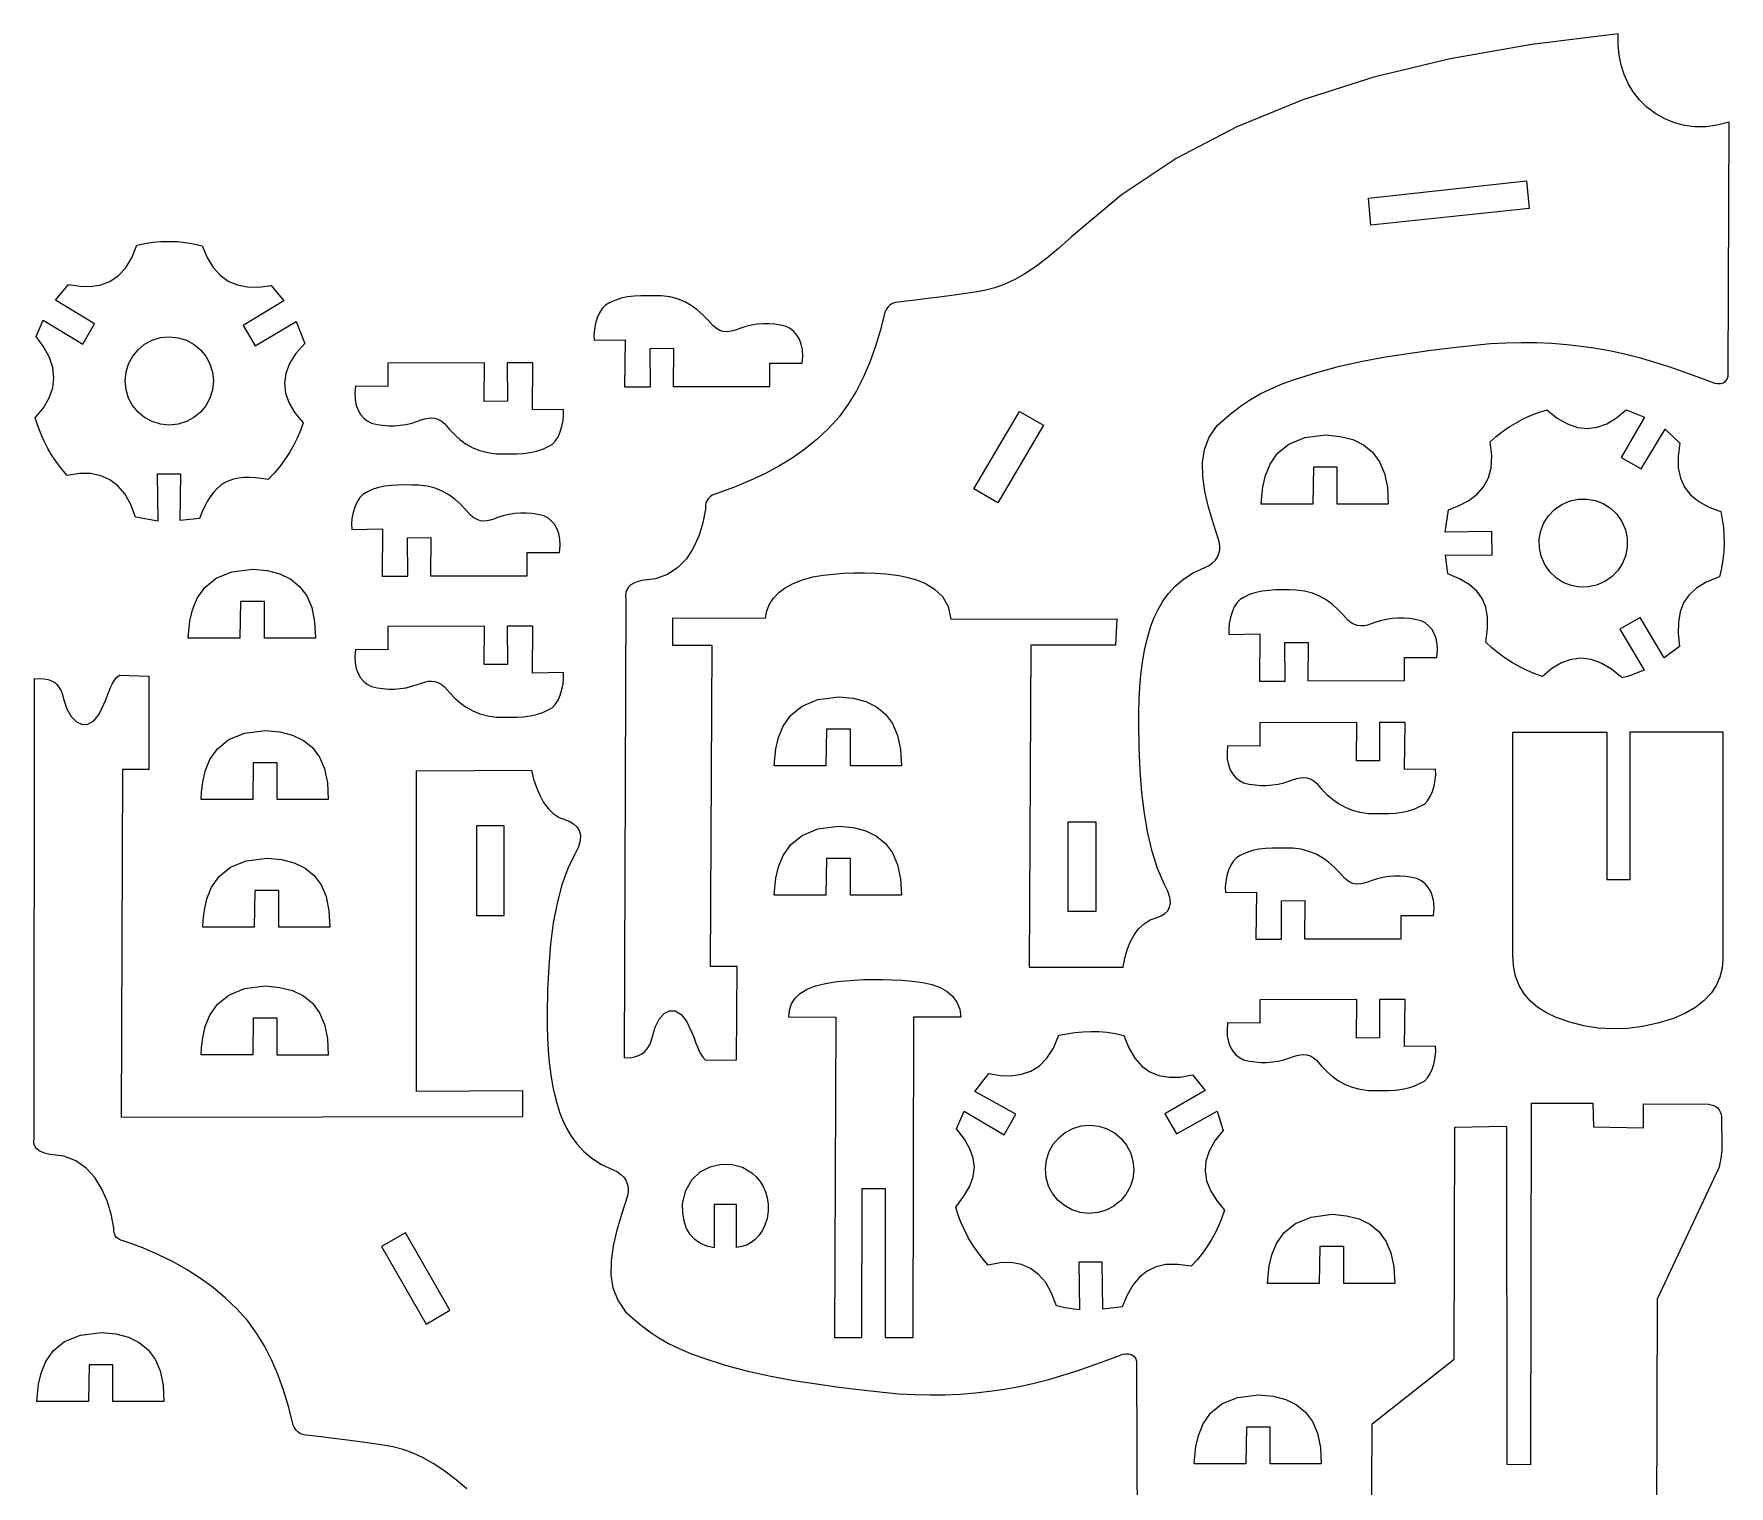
# Model space of a CAD drawing. Extents: x -217 to -34, y -150 to 147.
# Drawn here: x -215.9 to -34.1, y -8.7 to 147 of the extents above; entities that cross this region are included whole.
import ezdxf

# ---------------------------------------------------------------- set-up
doc = ezdxf.new("R2010")
doc.units = 0
doc.header["$MEASUREMENT"] = 0
doc.layers.add('CAMADA_1', color=7, linetype='CONTINUOUS')

msp = doc.modelspace()

# ---------------------------------------------------------------- linework, layer by layer
at = {"layer": 'CAMADA_1', "color": 250}
for points in [[(-34.07479, 137.54309), (-35.35368, 137.22009), (-36.57747, 137.05517), (-37.74825, 137.04377), (-38.86849, 137.1819), (-39.94028, 137.46519), (-40.9659, 137.88927), (-41.94782, 138.44958), (-42.88832, 139.14213), (-43.68328, 139.93633), (-44.35588, 140.78677), (-44.90878, 141.69269), (-45.34483, 142.65257), (-45.6665, 143.66508), (-45.87664, 144.72908), (-45.97791, 145.84343), (-45.97278, 147.0068), (-55.2444, 145.87668), (-63.97965, 144.33597), (-72.16922, 142.36339), (-79.80361, 139.93728), (-86.87389, 137.03598), (-93.37056, 133.63802), (-99.28469, 129.72174), (-104.60678, 125.26548), (-105.99435, 124.0035), (-107.27533, 122.93114), (-108.47157, 122.03073), (-109.60454, 121.2846), (-110.69628, 120.67546), (-111.76845, 120.18526), (-112.84271, 119.79671), (-113.9411, 119.49233), (-114.96178, 119.32703), (-115.94883, 119.17579), (-116.93873, 119.0331), (-117.96834, 118.89383), (-119.07395, 118.7519), (-120.29242, 118.60237), (-121.66023, 118.43973), (-123.21386, 118.25828), (-123.48613, 118.20337), (-123.7242, 118.12528), (-123.9313, 118.02382), (-124.11066, 117.89861), (-124.2657, 117.74984), (-124.39946, 117.57713), (-124.51555, 117.38048), (-124.61701, 117.15951), (-125.09486, 115.29124), (-125.6261, 113.51436), (-126.22403, 111.8283), (-126.90119, 110.23135), (-127.6705, 108.72275), (-128.54507, 107.30136), (-129.53744, 105.96604), (-130.66053, 104.71565), (-131.89268, 103.55342), (-133.18696, 102.49645), (-134.54831, 101.53391), (-135.98129, 100.65516), (-137.49046, 99.84956), (-139.08076, 99.10685), (-140.75675, 98.41639), (-142.52318, 97.76754), (-142.85226, 97.66855), (-143.13536, 97.5365), (-143.37229, 97.37139), (-143.56324, 97.17379), (-143.70783, 96.94427), (-143.80568, 96.68302), (-143.85717, 96.39042), (-143.86154, 96.06685), (-144.15794, 94.57307), (-144.59038, 93.16327), (-145.17083, 91.87203), (-145.91145, 90.73336), (-146.82421, 89.78165), (-147.92089, 89.0511), (-149.21346, 88.57572), (-150.71408, 88.39028), (-151.17635, 88.27495), (-151.5611, 88.11839), (-151.87137, 87.92212), (-152.11058, 87.68804), (-152.28196, 87.41748), (-152.38855, 87.11253), (-152.43358, 86.77471), (-152.42009, 86.40573), (-152.58995, 37.25083), (-151.92913, 37.23848), (-151.47066, 37.32588), (-151.05912, 37.4642), (-150.6947, 37.65325), (-150.37759, 37.89303), (-150.10741, 38.18354), (-149.88435, 38.52478), (-149.70841, 38.91675), (-149.57959, 39.35945), (-149.264, 40.49983), (-148.82795, 41.38048), (-148.30127, 41.98012), (-147.71379, 42.27709), (-147.09553, 42.2503), (-146.47632, 41.87809), (-145.88618, 41.13937), (-145.35494, 40.01229), (-145.18109, 39.6226), (-145.02738, 39.21752), (-144.88203, 38.80636), (-144.7325, 38.39824), (-144.56663, 38.00228), (-144.37226, 37.62779), (-144.13704, 37.28389), (-143.849, 36.9797), (-140.52039, 37.02397), (-140.4746, 47.025), (-143.30997, 47.02576), (-143.15873, 81.44939), (-147.36495, 81.44958), (-147.34443, 84.39876), (-137.41313, 84.37615), (-137.26664, 85.15325), (-136.98373, 85.86727), (-136.56269, 86.51783), (-136.002, 87.10379), (-135.29995, 87.62439), (-134.45521, 88.07906), (-133.4655, 88.46704), (-132.32968, 88.78738), (-131.24478, 88.95857), (-130.15, 89.09062), (-129.04515, 89.18239), (-127.92985, 89.23217), (-126.80391, 89.23844), (-125.66638, 89.19968), (-124.51745, 89.11437), (-123.35636, 88.98099), (-122.89485, 88.89226), (-122.15803, 88.7357), (-121.24584, 88.47407), (-120.25841, 88.06918), (-119.2953, 87.4836), (-118.45664, 86.67971), (-117.84218, 85.61951), (-117.55186, 84.26538), (-99.72549, 84.28172), (-99.87065, 81.45604), (-108.97811, 81.47143), (-109.14474, 46.94178), (-99.07911, 46.94026), (-98.9007, 47.89083), (-98.64534, 48.79447), (-98.31151, 49.63389), (-97.89807, 50.39199), (-97.40331, 51.05148), (-96.82628, 51.59507), (-96.16546, 52.00547), (-95.41952, 52.26558), (-94.96979, 52.44285), (-94.58333, 52.68187), (-94.27952, 52.99081), (-94.07774, 53.37803), (-93.99699, 53.8517), (-94.05665, 54.41999), (-94.2761, 55.09145), (-94.67453, 55.87406), (-95.37221, 57.52174), (-95.95, 59.33225), (-96.41683, 61.29666), (-96.78087, 63.40585), (-97.05105, 65.65013), (-97.23554, 68.02114), (-97.34327, 70.509), (-97.38298, 73.10497), (-97.3769, 74.36562), (-97.34498, 75.64945), (-97.27734, 76.95247), (-97.16448, 78.2705), (-96.9969, 79.59879), (-96.76491, 80.93373), (-96.45882, 82.27038), (-96.06913, 83.60513), (-95.72314, 84.44816), (-95.31369, 85.30943), (-94.81874, 86.16956), (-94.21644, 87.00955), (-93.48475, 87.80983), (-92.60201, 88.55121), (-91.54618, 89.21431), (-90.29522, 89.77994), (-89.85005, 90.01117), (-89.47727, 90.27888), (-89.17669, 90.58193), (-88.94831, 90.91937), (-88.79213, 91.29025), (-88.70834, 91.69343), (-88.69675, 92.12777), (-88.75755, 92.59251), (-89.37315, 94.47617), (-89.90078, 96.26122), (-90.30016, 97.94956), (-90.53177, 99.54309), (-90.5559, 101.04371), (-90.33265, 102.45351), (-89.82212, 103.77439), (-88.98479, 105.00825), (-88.14043, 105.76274), (-87.27061, 106.48018), (-86.36032, 107.15905), (-85.39455, 107.79878), (-84.3581, 108.39823), (-83.23558, 108.95626), (-82.01198, 109.4723), (-80.67229, 109.94502), (-78.29311, 110.72098), (-75.86586, 111.37287), (-73.40992, 111.91779), (-70.94429, 112.37284), (-68.48854, 112.75474), (-66.06186, 113.08097), (-63.68325, 113.36806), (-61.37209, 113.63349), (-59.67558, 113.79556), (-57.99807, 113.89303), (-56.34032, 113.92951), (-54.7029, 113.90766), (-53.08657, 113.83109), (-51.4919, 113.70284), (-49.92003, 113.52652), (-48.37096, 113.30517), (-46.73943, 113.01314), (-45.1497, 112.66335), (-43.59303, 112.26226), (-42.06125, 111.81538), (-40.54562, 111.32879), (-39.03797, 110.80838), (-37.52975, 110.26004), (-36.0126, 109.68985), (-35.65749, 109.57053), (-35.31416, 109.51372), (-34.99439, 109.52341), (-34.70996, 109.6034), (-34.47284, 109.75806), (-34.29424, 109.99138), (-34.18651, 110.30716), (-34.16105, 110.70977), (-34.07479, 137.54309), (-34.07479, 137.54309)], [(-72.4945, 126.49022), (-72.75347, 129.40349), (-55.79198, 131.25941), (-55.51135, 128.30301), (-72.4945, 126.49022), (-72.4945, 126.49022)], [(-200.11731, 99.81061), (-202.68307, 99.81289), (-202.61391, 94.75471), (-204.97884, 95.20368), (-205.49868, 96.56237), (-206.13138, 97.67824), (-206.87751, 98.5587), (-207.73783, 99.2104), (-208.71291, 99.64075), (-209.80332, 99.85697), (-211.00963, 99.86571), (-212.3326, 99.67419), (-212.90925, 100.33976), (-213.44391, 101.04143), (-213.93639, 101.77616), (-214.38593, 102.54091), (-214.79158, 103.33264), (-215.15315, 104.14793), (-215.46969, 104.98374), (-215.74082, 105.83684), (-214.8653, 106.91281), (-214.24153, 107.9865), (-213.86742, 109.06095), (-213.74031, 110.13939), (-213.8583, 111.22467), (-214.21911, 112.32002), (-214.82046, 113.42829), (-215.66026, 114.55271), (-214.8843, 116.31135), (-210.64217, 113.72773), (-209.40128, 115.91862), (-213.59002, 118.44125), (-212.16882, 120.12617), (-210.93819, 119.95384), (-209.78299, 119.94073), (-208.71063, 120.10774), (-207.72814, 120.47577), (-206.84274, 121.06534), (-206.06184, 121.89735), (-205.39247, 122.99251), (-204.84204, 124.37172), (-203.98362, 124.54424), (-203.12615, 124.6685), (-202.26697, 124.74298), (-201.40361, 124.7654), (-200.5336, 124.73424), (-199.65447, 124.6476), (-198.76375, 124.50339), (-197.85859, 124.2999), (-197.3207, 123.02158), (-196.6785, 121.96613), (-195.928, 121.12823), (-195.06578, 120.50332), (-194.08804, 120.08646), (-192.99098, 119.87252), (-191.77099, 119.85694), (-190.42427, 120.03478), (-189.07413, 118.38159), (-193.46009, 115.74648), (-192.16942, 113.57307), (-187.74926, 116.18139), (-186.83745, 113.81532), (-187.78631, 112.7422), (-188.46404, 111.67231), (-188.87368, 110.60565), (-189.01865, 109.54222), (-188.90161, 108.48183), (-188.52598, 107.42467), (-187.89461, 106.37055), (-187.01073, 105.31928), (-187.29839, 104.48594), (-187.64001, 103.67426), (-188.03426, 102.88348), (-188.48, 102.1136), (-188.97609, 101.36386), (-189.52139, 100.63369), (-190.11438, 99.9229), (-190.75449, 99.23092), (-191.46167, 99.34188), (-192.13351, 99.41389), (-192.77039, 99.4441), (-193.37231, 99.43004), (-193.93946, 99.36905), (-194.47184, 99.25828), (-194.97002, 99.09526), (-195.43362, 98.87695), (-195.86359, 98.5758), (-196.26221, 98.22544), (-196.63195, 97.82492), (-196.97547, 97.37367), (-197.29562, 96.87074), (-197.59506, 96.31537), (-197.87626, 95.7068), (-198.14207, 95.04427), (-200.19483, 94.82596), (-200.11731, 99.81061), (-200.11731, 99.81061)], [(-149.79752, 113.2856), (-147.30472, 113.3084), (-147.33873, 109.19528), (-136.96207, 109.21238), (-136.96207, 111.71107), (-133.49362, 111.69397), (-133.43149, 112.44523), (-133.46417, 113.12505), (-133.58349, 113.7321), (-133.78147, 114.26524), (-134.04975, 114.72371), (-134.38073, 115.10618), (-134.76624, 115.41151), (-135.1983, 115.63894), (-135.81884, 115.77935), (-136.43938, 115.87473), (-137.05973, 115.92375), (-137.68027, 115.92546), (-138.30062, 115.87872), (-138.92116, 115.78239), (-139.54151, 115.63533), (-140.16205, 115.4364), (-140.55706, 115.2901), (-140.93307, 115.17382), (-141.29464, 115.09801), (-141.64652, 115.07331), (-141.99289, 115.11017), (-142.3385, 115.21961), (-142.68791, 115.41151), (-143.04549, 115.69708), (-143.57578, 116.31515), (-144.13742, 116.89199), (-144.73801, 117.41734), (-145.38515, 117.8817), (-146.08663, 118.27443), (-146.85005, 118.58584), (-147.68301, 118.80586), (-148.59292, 118.92423), (-149.33582, 118.93354), (-150.07188, 118.94095), (-150.7992, 118.93183), (-151.5155, 118.89174), (-152.21907, 118.80586), (-152.90782, 118.65994), (-153.57985, 118.43916), (-154.23288, 118.12908), (-154.59844, 117.92559), (-154.9298, 117.57789), (-155.21974, 117.11638), (-155.46066, 116.57146), (-155.64591, 115.9741), (-155.76789, 115.35432), (-155.81938, 114.74271), (-155.79316, 114.16986), (-152.4845, 114.22116), (-152.5358, 109.17248), (-149.77472, 109.17248), (-149.79752, 113.2856), (-149.79752, 113.2856)], [(-206.10459, 109.80214), (-206.0075, 110.75651), (-205.73067, 111.64514), (-205.29348, 112.44922), (-204.71436, 113.14975), (-204.01307, 113.72754), (-203.20823, 114.16359), (-202.31903, 114.43871), (-201.36466, 114.53428), (-200.41029, 114.43719), (-199.52166, 114.16055), (-198.71758, 113.72298), (-198.01705, 113.14424), (-197.43926, 112.44276), (-197.00321, 111.63792), (-196.72809, 110.74872), (-196.63252, 109.79435), (-196.72961, 108.83998), (-197.00625, 107.95135), (-197.44382, 107.14708), (-198.02275, 106.44674), (-198.72404, 105.86895), (-199.52888, 105.4329), (-200.41808, 105.15778), (-201.37245, 105.06221), (-202.32682, 105.1593), (-203.21545, 105.43613), (-204.01953, 105.87332), (-204.72006, 106.45225), (-205.29785, 107.15373), (-205.7339, 107.95857), (-206.00902, 108.84777), (-206.10459, 109.80214), (-206.10459, 109.80214)], [(-165.09917, 107.63253), (-167.59216, 107.60973), (-167.55796, 111.72266), (-177.93462, 111.70556), (-177.93462, 109.20687), (-181.40326, 109.22416), (-181.4652, 108.47271), (-181.43252, 107.79289), (-181.31339, 107.18584), (-181.11541, 106.6527), (-180.84694, 106.19423), (-180.51596, 105.81195), (-180.13045, 105.50643), (-179.69839, 105.279), (-179.07785, 105.13859), (-178.4575, 105.0434), (-177.83696, 104.99419), (-177.21661, 104.99248), (-176.59607, 105.03922), (-175.97572, 105.13555), (-175.35518, 105.28261), (-174.73483, 105.48173), (-174.33963, 105.62803), (-173.96362, 105.74431), (-173.60205, 105.82012), (-173.25036, 105.84482), (-172.9038, 105.80777), (-172.55819, 105.69852), (-172.20897, 105.50643), (-171.85139, 105.22105), (-171.3211, 104.60298), (-170.75946, 104.02595), (-170.15887, 103.5006), (-169.51154, 103.03643), (-168.81006, 102.64351), (-168.04664, 102.3321), (-167.21387, 102.11227), (-166.30377, 101.99371), (-165.56087, 101.9844), (-164.825, 101.97699), (-164.09768, 101.98611), (-163.38119, 102.02639), (-162.67762, 102.11208), (-161.98887, 102.258), (-161.31703, 102.47878), (-160.664, 102.78886), (-160.29825, 102.99235), (-159.96689, 103.34024), (-159.67714, 103.80175), (-159.43603, 104.34648), (-159.25097, 104.94384), (-159.12899, 105.56362), (-159.0775, 106.17523), (-159.10353, 106.74827), (-162.41219, 106.69697), (-162.36089, 111.74546), (-165.12197, 111.74546), (-165.09917, 107.63253), (-165.09917, 107.63253)], [(-112.52066, 96.72539), (-115.07198, 98.2186), (-110.17739, 106.52806), (-107.61619, 105.04834), (-112.52066, 96.72539), (-112.52066, 96.72539)], [(-43.60481, 84.42004), (-45.78753, 83.19492), (-43.18795, 78.78825), (-43.75719, 78.55721), (-44.35056, 78.3294), (-44.6519, 78.22167), (-44.954, 78.12135), (-45.25515, 78.03015), (-45.55326, 77.95054), (-46.67274, 78.88135), (-47.77911, 79.53856), (-48.87104, 79.92863), (-49.9472, 80.05802), (-51.00683, 79.93338), (-52.04822, 79.56136), (-53.07061, 78.94861), (-54.07248, 78.10159), (-54.90506, 78.40122), (-55.72719, 78.74987), (-56.53412, 79.14621), (-57.32072, 79.58853), (-58.08224, 80.07569), (-58.81374, 80.60598), (-59.51047, 81.17807), (-60.1673, 81.79006), (-59.98471, 83.23425), (-59.98091, 84.48198), (-60.1654, 85.55643), (-60.5473, 86.47983), (-61.13649, 87.27498), (-61.94228, 87.96487), (-62.97417, 88.57211), (-64.24147, 89.11931), (-64.47688, 91.16998), (-59.49413, 91.11108), (-59.51389, 93.64834), (-64.5373, 93.58241), (-64.17307, 95.97983), (-63.00818, 96.42766), (-61.978, 96.97809), (-61.10172, 97.64594), (-60.39853, 98.44565), (-59.88819, 99.39166), (-59.58989, 100.49898), (-59.52301, 101.78167), (-59.70712, 103.25474), (-59.04345, 103.82721), (-58.36173, 104.36472), (-57.65721, 104.86442), (-56.92533, 105.32327), (-56.16172, 105.73842), (-55.36144, 106.10702), (-54.51993, 106.42603), (-53.63282, 106.6926), (-52.50004, 105.80644), (-51.40013, 105.18191), (-50.32644, 104.81483), (-49.27251, 104.70083), (-48.23207, 104.83516), (-47.19847, 105.21383), (-46.16525, 105.8319), (-45.12614, 106.68519), (-43.14273, 105.89688), (-45.65206, 101.58882), (-43.48872, 100.35933), (-40.91536, 104.61818), (-39.34938, 103.14188), (-39.54831, 101.73208), (-39.53216, 100.47827), (-39.30169, 99.37285), (-38.85804, 98.40822), (-38.20197, 97.57659), (-37.33424, 96.87036), (-36.25618, 96.28155), (-34.96855, 95.80256), (-34.80705, 94.94053), (-34.69058, 94.08154), (-34.62199, 93.22217), (-34.60413, 92.35919), (-34.64023, 91.48937), (-34.73295, 90.60948), (-34.88533, 89.71629), (-35.1006, 88.80676), (-36.45226, 88.25044), (-37.53146, 87.60254), (-38.35777, 86.85508), (-38.95076, 85.9997), (-39.32981, 85.02823), (-39.51487, 83.9325), (-39.52513, 82.70434), (-39.38054, 81.33558), (-41.02803, 80.10685), (-43.60481, 84.42004), (-43.60481, 84.42004)], [(-78.72251, 96.60208), (-84.2574, 96.60208), (-84.20021, 97.3959), (-84.07804, 98.44698), (-83.80767, 99.64569), (-83.30645, 100.88183), (-82.49192, 102.04577), (-81.28086, 103.0275), (-79.59081, 103.7172), (-77.33874, 104.00505), (-75.79613, 103.85666), (-74.43991, 103.50573), (-73.27711, 102.94219), (-72.31552, 102.15635), (-71.56236, 101.1389), (-71.02485, 99.87996), (-70.71059, 98.36965), (-70.62661, 96.59866), (-76.09348, 96.59866), (-76.09348, 100.54572), (-78.65335, 100.54572), (-78.72251, 96.60208), (-78.72251, 96.60208)], [(-175.81175, 92.99075), (-173.31876, 93.01355), (-173.35296, 88.90062), (-162.9763, 88.91772), (-162.9763, 91.41622), (-159.50785, 91.39912), (-159.44572, 92.15057), (-159.4784, 92.83039), (-159.59753, 93.43744), (-159.79551, 93.97058), (-160.06398, 94.42886), (-160.39496, 94.81133), (-160.78047, 95.11685), (-161.21253, 95.34428), (-161.83307, 95.48469), (-162.45342, 95.57988), (-163.07396, 95.62909), (-163.69431, 95.6308), (-164.31485, 95.58406), (-164.9352, 95.48773), (-165.55574, 95.34048), (-166.17628, 95.14155), (-166.57129, 94.99525), (-166.9473, 94.87897), (-167.30887, 94.80316), (-167.66075, 94.77846), (-168.00712, 94.81551), (-168.35273, 94.92476), (-168.70195, 95.11685), (-169.05972, 95.40223), (-169.58982, 96.0203), (-170.15146, 96.59714), (-170.75224, 97.12268), (-171.39938, 97.58685), (-172.10086, 97.97977), (-172.86428, 98.29118), (-173.69705, 98.51101), (-174.60715, 98.62957), (-175.35005, 98.63888), (-176.08611, 98.64629), (-176.81324, 98.63717), (-177.52973, 98.59689), (-178.2333, 98.5112), (-178.92205, 98.36509), (-179.59389, 98.1445), (-180.24711, 97.83442), (-180.61267, 97.63074), (-180.94403, 97.28304), (-181.23378, 96.82153), (-181.47489, 96.2768), (-181.65995, 95.67925), (-181.78193, 95.05947), (-181.83342, 94.44805), (-181.80739, 93.87501), (-178.49873, 93.92631), (-178.55003, 88.87763), (-175.78895, 88.87763), (-175.81175, 92.99075), (-175.81175, 92.99075)], [(-53.85474, 90.12061), (-54.23379, 91.00164), (-54.42398, 91.91269), (-54.43253, 92.82811), (-54.26723, 93.72168), (-53.93511, 94.56756), (-53.44377, 95.33991), (-52.80043, 96.01251), (-52.01288, 96.5599), (-51.13185, 96.93914), (-50.22061, 97.12933), (-49.30519, 97.13788), (-48.41162, 96.97258), (-47.56593, 96.64046), (-46.79358, 96.14912), (-46.12079, 95.50578), (-45.5734, 94.71804), (-45.19435, 93.83701), (-45.00416, 92.92596), (-44.99542, 92.01054), (-45.16091, 91.11697), (-45.49303, 90.27109), (-45.98437, 89.49874), (-46.62752, 88.82614), (-47.41526, 88.27875), (-48.29629, 87.89951), (-49.20734, 87.70932), (-50.12276, 87.70077), (-51.01633, 87.86607), (-51.86221, 88.19819), (-52.63456, 88.68953), (-53.30735, 89.33287), (-53.85474, 90.12061), (-53.85474, 90.12061)], [(-193.79373, 82.21813), (-199.32862, 82.21813), (-199.27143, 83.01195), (-199.14907, 84.06303), (-198.87889, 85.26174), (-198.37767, 86.49788), (-197.56295, 87.66182), (-196.35208, 88.64355), (-194.66203, 89.33344), (-192.40996, 89.6211), (-190.86735, 89.47271), (-189.51094, 89.12178), (-188.34833, 88.55824), (-187.38674, 87.77259), (-186.63358, 86.75514), (-186.09607, 85.49601), (-185.78162, 83.98589), (-185.69783, 82.21471), (-191.16451, 82.21471), (-191.16451, 86.16177), (-193.72457, 86.16177), (-193.79373, 82.21813), (-193.79373, 82.21813)], [(-81.71805, 81.73648), (-79.22506, 81.75928), (-79.25926, 77.64616), (-68.88241, 77.66326), (-68.88241, 80.16195), (-65.41396, 80.14485), (-65.35202, 80.8963), (-65.38451, 81.57593), (-65.50383, 82.18298), (-65.70181, 82.71631), (-65.97028, 83.17459), (-66.30107, 83.55706), (-66.68677, 83.86239), (-67.11883, 84.08982), (-67.73918, 84.23023), (-68.35972, 84.32561), (-68.98007, 84.37463), (-69.60061, 84.37634), (-70.22096, 84.3296), (-70.8415, 84.23327), (-71.46204, 84.08621), (-72.08239, 83.88728), (-72.4774, 83.74098), (-72.8536, 83.6247), (-73.21517, 83.54889), (-73.56686, 83.52419), (-73.91323, 83.56105), (-74.25884, 83.67049), (-74.60825, 83.86258), (-74.96583, 84.14796), (-75.49612, 84.76603), (-76.05776, 85.34287), (-76.65835, 85.86841), (-77.30568, 86.33258), (-78.00716, 86.72531), (-78.77039, 87.03672), (-79.60335, 87.25674), (-80.51326, 87.37511), (-81.25616, 87.38461), (-81.99222, 87.39183), (-82.71954, 87.38271), (-83.43603, 87.34262), (-84.13941, 87.25693), (-84.82816, 87.11082), (-85.50019, 86.89004), (-86.15322, 86.58015), (-86.51878, 86.37647), (-86.85014, 86.02877), (-87.14008, 85.56726), (-87.38119, 85.02253), (-87.56625, 84.42498), (-87.68823, 83.8052), (-87.73972, 83.19359), (-87.7135, 82.62074), (-84.40484, 82.67204), (-84.45614, 77.62336), (-81.69506, 77.62336), (-81.71805, 81.73648), (-81.71805, 81.73648)], [(-165.09917, 79.40442), (-167.59216, 79.38143), (-167.55796, 83.49455), (-177.93462, 83.47745), (-177.93462, 80.97876), (-181.40326, 80.99605), (-181.4652, 80.2446), (-181.43252, 79.56478), (-181.31339, 78.95773), (-181.11541, 78.42459), (-180.84694, 77.96612), (-180.51596, 77.58365), (-180.13045, 77.27832), (-179.69839, 77.05089), (-179.07785, 76.91048), (-178.4575, 76.8151), (-177.83696, 76.76608), (-177.21661, 76.76437), (-176.59607, 76.81111), (-175.97572, 76.90744), (-175.35518, 77.0545), (-174.73483, 77.25362), (-174.33963, 77.39973), (-173.96362, 77.5162), (-173.60205, 77.59182), (-173.25036, 77.61652), (-172.9038, 77.57966), (-172.55819, 77.47041), (-172.20897, 77.27832), (-171.85139, 76.99294), (-171.3211, 76.37487), (-170.75946, 75.79784), (-170.15887, 75.27249), (-169.51154, 74.80813), (-168.81006, 74.4154), (-168.04664, 74.10399), (-167.21387, 73.88416), (-166.30377, 73.7656), (-165.56087, 73.75629), (-164.825, 73.74888), (-164.09768, 73.758), (-163.38119, 73.79809), (-162.67762, 73.88397), (-161.98887, 74.02989), (-161.31703, 74.25067), (-160.664, 74.56075), (-160.29825, 74.76424), (-159.96689, 75.11213), (-159.67714, 75.57345), (-159.43603, 76.11837), (-159.25097, 76.71573), (-159.12899, 77.33551), (-159.0775, 77.94712), (-159.10353, 78.52016), (-162.41219, 78.46867), (-162.36089, 83.51735), (-165.12197, 83.51735), (-165.09917, 79.40442), (-165.09917, 79.40442)], [(-130.94971, 68.51913), (-136.4846, 68.51913), (-136.4276, 69.31295), (-136.30524, 70.36403), (-136.03487, 71.56274), (-135.53384, 72.79907), (-134.71912, 73.96282), (-133.50806, 74.94474), (-131.81801, 75.63444), (-129.56594, 75.9221), (-128.02333, 75.7739), (-126.66711, 75.42278), (-125.5045, 74.85924), (-124.54291, 74.07359), (-123.78975, 73.05614), (-123.25224, 71.79701), (-122.93779, 70.28689), (-122.85381, 68.51571), (-128.32068, 68.51571), (-128.32068, 72.46277), (-130.88055, 72.46277), (-130.94971, 68.51913), (-130.94971, 68.51913)], [(-71.55875, 69.07241), (-74.05174, 69.04961), (-74.01754, 73.16273), (-84.3942, 73.14563), (-84.3942, 70.64694), (-87.86265, 70.66404), (-87.92478, 69.91259), (-87.8921, 69.23296), (-87.77278, 68.62591), (-87.57499, 68.09258), (-87.30652, 67.6343), (-86.97554, 67.25183), (-86.59003, 66.9465), (-86.15797, 66.71907), (-85.53743, 66.57866), (-84.91708, 66.48328), (-84.29654, 66.43426), (-83.67619, 66.43255), (-83.05565, 66.47929), (-82.43511, 66.57562), (-81.81476, 66.72268), (-81.19422, 66.92161), (-80.79921, 67.06791), (-80.4232, 67.18419), (-80.06163, 67.26), (-79.70975, 67.2847), (-79.36338, 67.24784), (-79.01777, 67.1384), (-78.66855, 66.94631), (-78.31078, 66.66093), (-77.78068, 66.04286), (-77.21904, 65.46602), (-76.61826, 64.94048), (-75.97112, 64.47631), (-75.26964, 64.08358), (-74.50622, 63.77217), (-73.67345, 63.55215), (-72.76335, 63.43378), (-72.02045, 63.42428), (-71.28439, 63.41706), (-70.55726, 63.42618), (-69.84077, 63.46627), (-69.1372, 63.55196), (-68.44845, 63.69807), (-67.77661, 63.91885), (-67.12339, 64.22874), (-66.75783, 64.43242), (-66.42647, 64.78012), (-66.13672, 65.24163), (-65.89561, 65.78636), (-65.71055, 66.38391), (-65.58857, 67.00369), (-65.53708, 67.6153), (-65.56311, 68.18815), (-68.87177, 68.13685), (-68.82047, 73.18553), (-71.58155, 73.18553), (-71.55875, 69.07241), (-71.55875, 69.07241)], [(-192.42383, 64.92319), (-197.95872, 64.92319), (-197.90153, 65.71701), (-197.77917, 66.76809), (-197.50899, 67.9668), (-197.00777, 69.20294), (-196.19305, 70.36688), (-194.98218, 71.3488), (-193.29213, 72.0385), (-191.04006, 72.32616), (-189.49745, 72.17796), (-188.14104, 71.82684), (-186.97843, 71.2633), (-186.01684, 70.47765), (-185.26368, 69.4602), (-184.72617, 68.20107), (-184.41172, 66.69095), (-184.32793, 64.91977), (-189.79461, 64.91977), (-189.79461, 68.86683), (-192.35467, 68.86683), (-192.42383, 64.92319), (-192.42383, 64.92319)], [(-57.27797, 72.14452), (-47.1808, 72.15535), (-47.18061, 56.3464), (-44.67755, 56.3312), (-44.68743, 72.15801), (-34.74796, 72.16865), (-34.74796, 47.83687), (-34.8232, 46.83462), (-35.05405, 45.88595), (-35.4464, 44.99295), (-36.00633, 44.1579), (-36.74011, 43.3827), (-37.65363, 42.66944), (-38.75335, 42.0204), (-40.04497, 41.43748), (-41.72134, 40.92885), (-43.36712, 40.57469), (-44.98326, 40.37272), (-46.57014, 40.32009), (-48.12795, 40.41471), (-49.65764, 40.65411), (-51.1594, 41.03582), (-52.6338, 41.55737), (-53.66284, 42.03959), (-54.58301, 42.62289), (-55.38481, 43.3086), (-56.05855, 44.09786), (-56.59435, 44.992), (-56.98252, 45.99235), (-57.21356, 47.10005), (-57.27797, 48.31624), (-57.27797, 72.14452), (-57.27797, 72.14452)], [(-168.41296, 52.46546), (-165.44117, 52.46546), (-165.44117, 62.11005), (-168.41296, 62.11005), (-168.41296, 52.46546), (-168.41296, 52.46546)], [(-130.94971, 54.64913), (-136.4846, 54.64913), (-136.4276, 55.44276), (-136.30524, 56.49384), (-136.03487, 57.69255), (-135.53384, 58.92888), (-134.71912, 60.09263), (-133.50806, 61.07455), (-131.81801, 61.76425), (-129.56594, 62.0521), (-128.02333, 61.90371), (-126.66711, 61.55259), (-125.5045, 60.98905), (-124.54291, 60.2034), (-123.78975, 59.18595), (-123.25224, 57.92701), (-122.93779, 56.4167), (-122.85381, 54.64552), (-128.32068, 54.64552), (-128.32068, 58.59277), (-130.88055, 58.59277), (-130.94971, 54.64913), (-130.94971, 54.64913)], [(-104.95733, 62.54173), (-101.98573, 62.54173), (-101.98573, 52.89714), (-104.95733, 52.89714), (-104.95733, 62.54173), (-104.95733, 62.54173)], [(-192.25245, 51.22438), (-197.78753, 51.22438), (-197.73034, 52.01801), (-197.60798, 53.06928), (-197.33761, 54.2678), (-196.83658, 55.50413), (-196.02186, 56.66788), (-194.8108, 57.6498), (-193.12075, 58.3395), (-190.86887, 58.62735), (-189.32626, 58.47896), (-187.96985, 58.12784), (-186.80724, 57.5643), (-185.84565, 56.77865), (-185.09249, 55.7612), (-184.55498, 54.50226), (-184.24053, 52.99195), (-184.15655, 51.22077), (-189.62342, 51.22077), (-189.62342, 55.16802), (-192.18329, 55.16802), (-192.25245, 51.22438), (-192.25245, 51.22438)], [(-82.08684, 54.06184), (-79.59385, 54.08464), (-79.62805, 49.97152), (-69.2512, 49.98862), (-69.2512, 52.48731), (-65.78275, 52.47021), (-65.72081, 53.22166), (-65.75349, 53.90129), (-65.87262, 54.50834), (-66.0706, 55.04167), (-66.33907, 55.49995), (-66.67005, 55.88242), (-67.05556, 56.18775), (-67.48762, 56.41518), (-68.10797, 56.55559), (-68.72851, 56.65097), (-69.34905, 56.69999), (-69.9694, 56.7017), (-70.58994, 56.65496), (-71.21029, 56.55863), (-71.83083, 56.41157), (-72.45118, 56.21264), (-72.84619, 56.06634), (-73.22239, 55.95006), (-73.58396, 55.87425), (-73.93565, 55.84955), (-74.28221, 55.88641), (-74.62782, 55.99585), (-74.97704, 56.18794), (-75.33462, 56.47332), (-75.86491, 57.09139), (-76.42655, 57.66823), (-77.02714, 58.19377), (-77.67447, 58.65794), (-78.37595, 59.05067), (-79.13937, 59.36208), (-79.97214, 59.5821), (-80.88205, 59.70047), (-81.62514, 59.70997), (-82.36101, 59.71719), (-83.08833, 59.70807), (-83.80482, 59.66798), (-84.50839, 59.58229), (-85.19714, 59.43618), (-85.86898, 59.2154), (-86.52201, 58.90551), (-86.88776, 58.70183), (-87.21912, 58.35413), (-87.50887, 57.89262), (-87.74998, 57.34789), (-87.93504, 56.75034), (-88.05702, 56.13056), (-88.10851, 55.51895), (-88.08248, 54.9461), (-84.77363, 54.9974), (-84.82493, 49.94872), (-82.06404, 49.94872), (-82.08684, 54.06184), (-82.08684, 54.06184)], [(-129.85227, 41.55319), (-134.92774, 41.58074), (-134.8601, 42.34207), (-134.62754, 43.02246), (-134.23025, 43.62153), (-133.66804, 44.13947), (-132.9411, 44.57628), (-132.04905, 44.93177), (-130.99227, 45.20613), (-129.77057, 45.39917), (-128.8428, 45.49379), (-127.89033, 45.56276), (-126.91335, 45.60665), (-125.91186, 45.62546), (-124.88548, 45.61976), (-123.83478, 45.58955), (-122.75919, 45.53559), (-121.65909, 45.45807), (-120.56089, 45.30968), (-119.57118, 45.07959), (-118.70003, 44.76096), (-117.95675, 44.346), (-117.3516, 43.82787), (-116.89389, 43.19897), (-116.59312, 42.45227), (-116.45955, 41.58036), (-121.56675, 41.57295), (-121.62584, 7.19169), (-124.57046, 7.19169), (-124.57046, 23.17487), (-127.0834, 23.16974), (-127.11551, 7.19169), (-129.98546, 7.19169), (-129.85227, 41.55319), (-129.85227, 41.55319)], [(-192.42383, 37.52538), (-197.95872, 37.52538), (-197.90153, 38.3192), (-197.77917, 39.37028), (-197.50899, 40.56899), (-197.00777, 41.80513), (-196.19305, 42.96907), (-194.98218, 43.9508), (-193.29213, 44.6405), (-191.04006, 44.92835), (-189.49745, 44.77996), (-188.14104, 44.42903), (-186.97843, 43.86549), (-186.01684, 43.07965), (-185.26368, 42.0622), (-184.72617, 40.80326), (-184.41172, 39.29295), (-184.32793, 37.52196), (-189.79461, 37.52196), (-189.79461, 41.46902), (-192.35467, 41.46902), (-192.42383, 37.52538), (-192.42383, 37.52538)], [(-71.55875, 39.36838), (-74.05174, 39.34558), (-74.01754, 43.45851), (-84.3942, 43.44141), (-84.3942, 40.94291), (-87.86265, 40.96001), (-87.92478, 40.20856), (-87.8921, 39.52874), (-87.77278, 38.92169), (-87.57499, 38.38855), (-87.30652, 37.93027), (-86.97554, 37.5478), (-86.59003, 37.24228), (-86.15797, 37.01485), (-85.53743, 36.87444), (-84.91708, 36.77925), (-84.29654, 36.73004), (-83.67619, 36.72833), (-83.05565, 36.77507), (-82.43511, 36.8714), (-81.81476, 37.01865), (-81.19422, 37.21758), (-80.79921, 37.36388), (-80.4232, 37.48016), (-80.06163, 37.55597), (-79.70975, 37.58067), (-79.36338, 37.54362), (-79.01777, 37.43437), (-78.66855, 37.24228), (-78.31078, 36.9569), (-77.78068, 36.33883), (-77.21904, 35.76199), (-76.61826, 35.23645), (-75.97112, 34.77228), (-75.26964, 34.37936), (-74.50622, 34.06795), (-73.67345, 33.84812), (-72.76335, 33.72956), (-72.02045, 33.72025), (-71.28439, 33.71284), (-70.55726, 33.72196), (-69.84077, 33.76224), (-69.1372, 33.84793), (-68.44845, 33.99404), (-67.77661, 34.21463), (-67.12339, 34.52471), (-66.75783, 34.72839), (-66.42647, 35.07609), (-66.13672, 35.5376), (-65.89561, 36.08233), (-65.71055, 36.67988), (-65.58857, 37.29966), (-65.53708, 37.91108), (-65.56311, 38.48412), (-68.87177, 38.43282), (-68.82047, 43.4815), (-71.58155, 43.4815), (-71.55875, 39.36838), (-71.55875, 39.36838)], [(-101.32662, 15.29481), (-103.82968, 15.31248), (-103.75596, 10.19673), (-104.36472, 10.27824), (-104.99305, 10.37438), (-105.30807, 10.43024), (-105.62024, 10.49275), (-105.9269, 10.56286), (-106.22558, 10.64133), (-106.73649, 12.00477), (-107.37166, 13.12387), (-108.12672, 14.00376), (-108.99749, 14.64957), (-109.97941, 15.06643), (-111.0683, 15.25947), (-112.25979, 15.23401), (-113.54989, 14.99499), (-114.12464, 15.66759), (-114.66595, 16.378), (-115.17021, 17.12204), (-115.63419, 17.89629), (-116.05428, 18.69676), (-116.42668, 19.52003), (-116.74835, 20.36192), (-117.01549, 21.21901), (-116.14111, 22.38295), (-115.51943, 23.465), (-115.14722, 24.48929), (-115.02144, 25.48071), (-115.13905, 26.46339), (-115.49682, 27.46184), (-116.09209, 28.50076), (-116.92163, 29.60409), (-116.10976, 31.502), (-111.8112, 28.98127), (-110.57088, 31.19477), (-114.96653, 33.62715), (-113.46192, 35.52886), (-112.22844, 35.34038), (-111.06089, 35.30808), (-109.96858, 35.45362), (-108.96177, 35.7998), (-108.04958, 36.36866), (-107.2417, 37.18243), (-106.54782, 38.26353), (-105.97763, 39.634), (-105.1175, 39.80234), (-104.25889, 39.93135), (-103.39952, 40.01628), (-102.53654, 40.052), (-101.66729, 40.03414), (-100.78968, 39.95757), (-99.90067, 39.81773), (-98.99798, 39.60968), (-98.45344, 38.27835), (-97.80763, 37.19079), (-97.05694, 36.33997), (-96.19814, 35.71848), (-95.22781, 35.31967), (-94.14253, 35.13613), (-92.93869, 35.16102), (-91.61325, 35.38712), (-90.28135, 33.71949), (-94.59606, 31.22137), (-93.32629, 29.0814), (-88.98042, 31.50485), (-88.3519, 29.44658), (-89.22343, 28.32064), (-89.83086, 27.22358), (-90.17856, 26.14932), (-90.27128, 25.09159), (-90.11358, 24.04412), (-89.71002, 23.00064), (-89.06554, 21.95488), (-88.18451, 20.90076), (-88.47141, 20.07217), (-88.79593, 19.26828), (-89.16244, 18.48776), (-89.57455, 17.72947), (-90.03701, 16.99189), (-90.55362, 16.27369), (-91.12875, 15.57354), (-91.76639, 14.89011), (-93.21609, 15.07688), (-94.47465, 15.04914), (-95.56278, 14.80936), (-96.50157, 14.3602), (-97.31249, 13.70432), (-98.01606, 12.84438), (-98.63375, 11.78266), (-99.18646, 10.5222), (-101.22649, 10.27159), (-101.32662, 15.29481), (-101.32662, 15.29481)], [(-107.40415, 25.32586), (-107.29661, 26.2789), (-107.01028, 27.16468), (-106.56416, 27.96401), (-105.97763, 28.65808), (-105.26988, 29.22808), (-104.46029, 29.65539), (-103.56824, 29.92101), (-102.61292, 30.00594), (-101.65969, 29.89859), (-100.7741, 29.61226), (-99.97477, 29.16614), (-99.2807, 28.57961), (-98.7107, 27.87186), (-98.28339, 27.06246), (-98.01777, 26.17022), (-97.93284, 25.2149), (-98.04019, 24.26167), (-98.32652, 23.37608), (-98.77264, 22.57675), (-99.35917, 21.88268), (-100.06692, 21.31249), (-100.87632, 20.88537), (-101.76856, 20.61975), (-102.72388, 20.53463), (-103.67711, 20.64217), (-104.5627, 20.9285), (-105.36203, 21.37462), (-106.0561, 21.96115), (-106.62629, 22.6689), (-107.05341, 23.4783), (-107.31903, 24.37035), (-107.40415, 25.32586), (-107.40415, 25.32586)], [(-140.53046, 16.87276), (-140.53046, 21.5118), (-142.91116, 21.5118), (-142.91325, 16.84882), (-143.70422, 17.02134), (-144.40209, 17.31622), (-145.00135, 17.73289), (-145.49611, 18.2704), (-145.88086, 18.9278), (-146.14971, 19.70452), (-146.29734, 20.5998), (-146.31786, 21.61269), (-145.97909, 23.01432), (-145.32302, 24.13874), (-144.42375, 24.98253), (-143.35614, 25.54284), (-142.19467, 25.81682), (-141.01382, 25.80105), (-139.88769, 25.49306), (-138.89133, 24.88924), (-138.40987, 24.45053), (-137.99947, 23.96698), (-137.66431, 23.43631), (-137.408, 22.85567), (-137.23453, 22.22297), (-137.1477, 21.53574), (-137.1515, 20.79151), (-137.24992, 19.98762), (-137.49122, 19.28348), (-137.78515, 18.67738), (-138.12943, 18.16514), (-138.52197, 17.74296), (-138.96049, 17.40647), (-139.44271, 17.15206), (-139.96692, 16.97555), (-140.53046, 16.87276), (-140.53046, 16.87276)], [(-78.03756, 13.03856), (-83.57245, 13.03856), (-83.51526, 13.83219), (-83.39309, 14.88346), (-83.12272, 16.08198), (-82.62169, 17.31831), (-81.80697, 18.48225), (-80.59591, 19.46398), (-78.90586, 20.15368), (-76.65379, 20.44153), (-75.11118, 20.29314), (-73.75496, 19.94202), (-72.59235, 19.37848), (-71.63057, 18.59283), (-70.87741, 17.57538), (-70.3399, 16.31644), (-70.02564, 14.80613), (-69.94166, 13.03495), (-75.40853, 13.03495), (-75.40853, 16.9822), (-77.9684, 16.9822), (-78.03756, 13.03856), (-78.03756, 13.03856)], [(-176.0198, 18.45641), (-178.61463, 16.98505), (-173.82929, 8.67559), (-171.28994, 10.17716), (-176.0198, 18.45641), (-176.0198, 18.45641)], [(-210.03835, 0.3743), (-215.57343, 0.3743), (-215.51624, 1.16812), (-215.39388, 2.2192), (-215.12351, 3.41791), (-214.62248, 4.65405), (-213.80776, 5.81799), (-212.5967, 6.79972), (-210.90665, 7.48942), (-208.65477, 7.77727), (-207.11216, 7.62888), (-205.75575, 7.27795), (-204.59314, 6.71441), (-203.63155, 5.92857), (-202.87839, 4.91112), (-202.34088, 3.65218), (-202.02643, 2.14187), (-201.94245, 0.37088), (-207.40932, 0.37088), (-207.40932, 4.31794), (-209.96919, 4.31794), (-210.03835, 0.3743), (-210.03835, 0.3743)], [(-85.91439, -6.31104), (-91.44947, -6.31104), (-91.39228, -5.51741), (-91.26992, -4.46614), (-90.99955, -3.26762), (-90.49852, -2.03129), (-89.6838, -0.86735), (-88.47274, 0.11419), (-86.78269, 0.80389), (-84.53081, 1.09174), (-82.9882, 0.94335), (-81.63179, 0.59223), (-80.46918, 0.02869), (-79.50759, -0.75677), (-78.75443, -1.77422), (-78.21692, -3.03316), (-77.90247, -4.54347), (-77.81849, -6.31446), (-83.28536, -6.31446), (-83.28536, -2.3674), (-85.84523, -2.3674), (-85.91439, -6.31104), (-85.91439, -6.31104)]]:
    msp.add_lwpolyline(points, close=True, dxfattribs=at)
for points in [[(-169.44979, -8.99612), (-170.73096, -7.92376), (-171.92701, -7.02335), (-173.05998, -6.27722), (-174.15172, -5.66789), (-175.22389, -5.17788), (-176.29834, -4.78933), (-177.39654, -4.48495), (-178.41722, -4.31965), (-179.40427, -4.16841), (-180.39417, -4.02572), (-181.42378, -3.88626), (-182.52939, -3.74452), (-183.74786, -3.59499), (-185.11567, -3.43235), (-186.6693, -3.2509), (-186.94157, -3.19599), (-187.17964, -3.1179), (-187.38674, -3.01644), (-187.5661, -2.89123), (-187.72114, -2.74246), (-187.8549, -2.56975), (-187.97099, -2.3731), (-188.07245, -2.15213), (-188.5503, -0.28386), (-189.08173, 1.49283), (-189.67947, 3.17908), (-190.35663, 4.77584), (-191.12613, 6.28444), (-192.00051, 7.70583), (-192.99288, 9.04115), (-194.11597, 10.29154), (-195.34812, 11.4646), (-196.64259, 12.55064), (-198.00375, 13.55441), (-199.43673, 14.48009), (-200.94609, 15.33262), (-202.53639, 16.11637), (-204.21219, 16.83571), (-205.97862, 17.49558), (-206.3077, 17.58355), (-206.5908, 17.68672), (-206.82792, 17.81079), (-207.01868, 17.96127), (-207.16327, 18.14405), (-207.26112, 18.36426), (-207.31261, 18.62779), (-207.31717, 18.94034), (-207.61338, 20.44533), (-208.04582, 21.88382), (-208.62627, 23.21629), (-209.36708, 24.40189), (-210.27965, 25.40053), (-211.37633, 26.17212), (-212.66909, 26.67638), (-214.16952, 26.87303), (-214.63179, 26.97734), (-215.01654, 27.10483), (-215.32681, 27.26006), (-215.56621, 27.4474), (-215.7374, 27.67065), (-215.84399, 27.93475), (-215.88902, 28.2435), (-215.87553, 28.60146), (-215.83202, 77.89886), (-214.81533, 77.87549), (-214.3675, 77.78657), (-213.98427, 77.64426), (-213.65975, 77.44932), (-213.38824, 77.20308), (-213.16385, 76.90611), (-212.98069, 76.55917), (-212.83306, 76.16302), (-212.71488, 75.71899), (-212.36205, 74.64682), (-211.89142, 73.81899), (-211.33491, 73.2564), (-210.72444, 72.97919), (-210.09212, 73.00807), (-209.46987, 73.36356), (-208.88961, 74.06656), (-208.38345, 75.13721), (-208.20181, 75.54457), (-208.02815, 75.99316), (-207.85411, 76.45961), (-207.67209, 76.92036), (-207.47354, 77.35223), (-207.25067, 77.73185), (-206.99531, 78.03585), (-206.69948, 78.24086), (-203.5489, 78.16106), (-203.54928, 68.14255), (-206.38142, 68.14806), (-206.54292, 30.87405), (-163.43705, 30.91737), (-163.45396, 33.67921), (-174.86536, 33.59979), (-174.84009, 68.00138), (-162.53474, 68.06712), (-162.29496, 67.11636), (-161.99875, 66.21272), (-161.64326, 65.3733), (-161.22545, 64.6152), (-160.74266, 63.95571), (-160.19185, 63.41212), (-159.57036, 63.00172), (-158.87496, 62.74161), (-158.41421, 62.56149), (-157.99887, 62.31525), (-157.65402, 61.99605), (-157.40512, 61.59724), (-157.27744, 61.11179), (-157.29625, 60.53324), (-157.48663, 59.85456), (-157.87404, 59.0691), (-158.63784, 57.51604), (-159.27054, 55.75588), (-159.78164, 53.80743), (-160.18045, 51.6895), (-160.47609, 49.42109), (-160.67806, 47.0212), (-160.79586, 44.50845), (-160.83842, 41.90222), (-160.83253, 40.64157), (-160.80042, 39.35774), (-160.73278, 38.05472), (-160.62011, 36.73688), (-160.45234, 35.4084), (-160.22035, 34.07346), (-159.91426, 32.73681), (-159.52457, 31.40206), (-159.17877, 30.55903), (-158.76913, 29.69776), (-158.27418, 28.83763), (-157.67188, 27.99783), (-156.94019, 27.19736), (-156.05745, 26.45617), (-155.00162, 25.79288), (-153.75085, 25.22725), (-153.30568, 24.99602), (-152.93271, 24.72831), (-152.63213, 24.42526), (-152.40375, 24.08782), (-152.24757, 23.71694), (-152.16378, 23.31376), (-152.15219, 22.87942), (-152.21299, 22.41468), (-152.82878, 20.53102), (-153.35622, 18.74597), (-153.7556, 17.05782), (-153.9874, 15.4641), (-154.01153, 13.96348), (-153.78809, 12.55368), (-153.27775, 11.2328), (-152.44023, 9.99913), (-151.59587, 9.24445), (-150.72605, 8.5272), (-149.81595, 7.84814), (-148.84999, 7.20841), (-147.81354, 6.60896), (-146.69102, 6.05093), (-145.46742, 5.53489), (-144.12773, 5.06217), (-141.74855, 4.28621), (-139.32149, 3.63432), (-136.86536, 3.0894), (-134.39992, 2.63435), (-131.94398, 2.25245), (-129.5173, 1.92622), (-127.13869, 1.63913), (-124.82772, 1.3737), (-123.13102, 1.21163), (-121.45351, 1.11416), (-119.79576, 1.07768), (-118.15834, 1.09953), (-116.54201, 1.1761), (-114.94753, 1.30435), (-113.37547, 1.48067), (-111.82659, 1.70202), (-110.19487, 1.99424), (-108.60514, 2.34384), (-107.04847, 2.74493), (-105.51669, 3.19181), (-104.00125, 3.6784), (-102.49341, 4.19881), (-100.98519, 4.74715), (-99.46804, 5.31734), (-99.11293, 5.43666), (-98.7696, 5.49347), (-98.45002, 5.48397), (-98.16559, 5.40379), (-97.92828, 5.24913), (-97.74968, 5.01581), (-97.64195, 4.70003), (-97.61649, 4.29742), (-97.53023, -22.53571)], [(-72.45004, -22.87486), (-72.36492, -2.02274), (-63.5474, 4.90865), (-63.49705, 29.8034), (-57.9481, 29.87959), (-57.9272, -6.35132), (-57.9272, -6.35132), (-57.9272, -6.35132), (-55.34415, -6.37811), (-55.26872, 32.35054), (-48.70004, 32.37771), (-48.62043, 29.8281), (-43.25749, 29.71239), (-43.24571, 32.27264), (-36.29665, 32.24585), (-35.99398, 32.19531), (-35.72779, 32.11133), (-35.4977, 31.99391), (-35.30409, 31.84324), (-35.14696, 31.65932), (-35.02593, 31.44234), (-34.94138, 31.19249), (-34.89312, 30.90958), (-34.85436, 27.6051), (-34.86899, 27.31687), (-34.89122, 27.03282), (-34.92162, 26.75257), (-34.95981, 26.4765), (-35.00598, 26.20423), (-35.05994, 25.93595), (-35.12188, 25.67166), (-35.1918, 25.41136), (-41.78537, 11.33388), (-41.96682, -48.36792)]]:
    msp.add_lwpolyline(points, dxfattribs=at)

doc.saveas('drawing.dxf')
